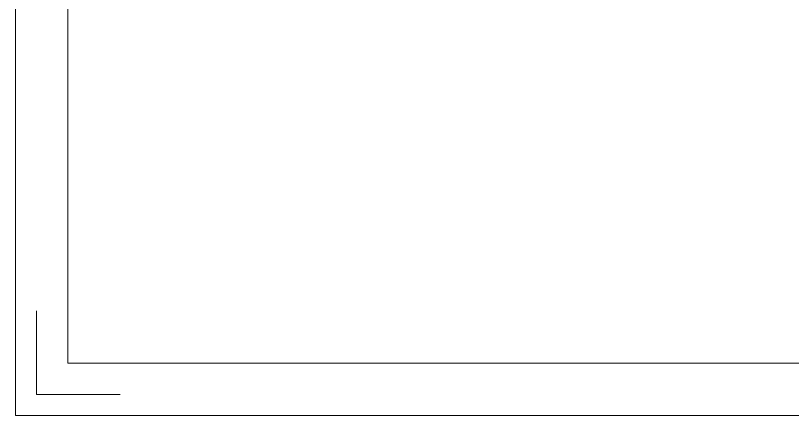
# Model space of a CAD drawing. Header units: millimetres. Extents: x 2260 to 2572, y -21 to 200.
# Drawn here: x 2259.8 to 2416.1, y -21.5 to 58.9 of the extents above; entities that cross this region are included whole.
import ezdxf

# ---------------------------------------------------------------- set-up
doc = ezdxf.new("R2010")
doc.units = ezdxf.units.MM
doc.layers.get('0').update_dxf_attribs({"lineweight": 18})

msp = doc.modelspace()

# ---------------------------------------------------------------- linework, layer by layer
at = {"color": 7, "linetype": 'Continuous'}
for p, q in [((2259.795, -21.483), (2259.795, 199.603)), ((2270.323, -10.955), (2270.323, 189.075)), ((2264.006, -17.272), (2264.006, -0.427)), ((2270.323, -10.955), (2561.946, -10.955)), ((2264.006, -17.272), (2280.85, -17.272)), ((2259.795, -21.483), (2572.474, -21.483))]:
    msp.add_line(p, q, dxfattribs=at)
at = {"color": 2, "linetype": 'Continuous'}
for p, q in [((2372.443, -10.955), (2397.711, -10.955)), ((2397.711, -10.955), (2414.555, -10.955)), ((2414.555, -10.955), (2439.822, -10.955))]:
    msp.add_line(p, q, dxfattribs=at)

doc.saveas('drawing.dxf')
